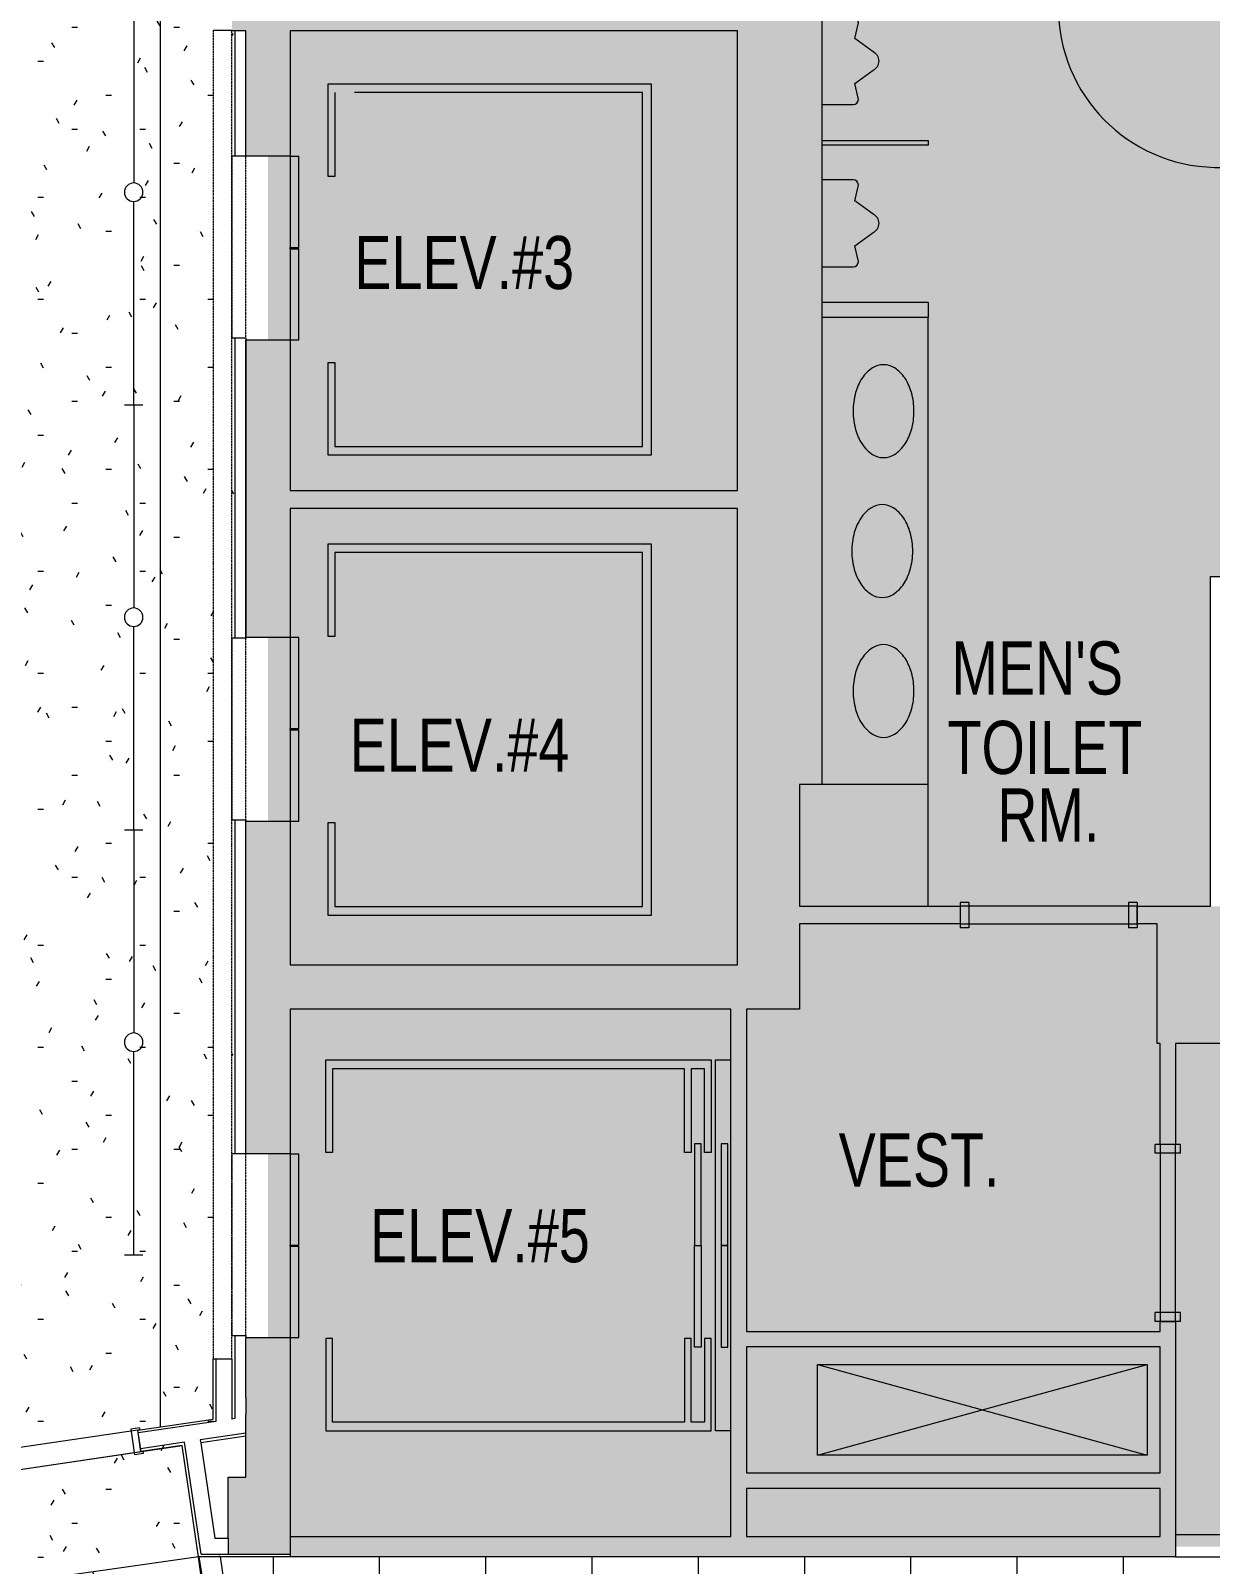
# Model space of a CAD drawing. Header units: inches. Extents: x -24 to 3083, y 122 to 13691.
# Drawn here: x 1780.2 to 2046.6, y 12639.7 to 12986.1 of the extents above; entities that cross this region are included whole.
import ezdxf

# ---------------------------------------------------------------- set-up
doc = ezdxf.new("R2010")
doc.units = ezdxf.units.IN
doc.header["$MEASUREMENT"] = 0
doc.linetypes.add('X2$0$Overhead', pattern=[0.15625, 0.09375, -0.0625])
for name, color, linetype, lineweight in [('X2$0$A-CLNG', 13, 'Continuous', 13), ('X2$0$A-CLNG-PATT', 13, 'Continuous', 13), ('X2$0$A-DETL', 90, 'Continuous', 13), ('X2$0$A-DETL-GENF', 92, 'Continuous', 9), ('X2$0$A-DETL-MEDM', 33, 'Continuous', 13), ('X2$0$A-DOOR', 31, 'Continuous', 13), ('X2$0$A-DOOR-FRAM', 31, 'Continuous', 20), ('X2$0$A-GENM', 13, 'Continuous', 13), ('X2$0$A-Plmb', 7, 'Continuous', 9), ('X2$0$A-WALL', 113, 'Continuous', 13), ('X2$0$A-WALL-PATT', 111, 'Continuous', 13), ('X2$0$E-LITE-EQPM', 33, 'Continuous', 9), ('X2$0$I-WALL', 2, 'Continuous', 9), ('X2$0$Plaza America BA02$0$17', 7, 'Continuous', 9), ('X2$0$Plaza America BA02$0$51', 7, 'Continuous', 9), ('X2$0$Plaza America BA02$0$9', 7, 'Continuous', 9), ('X2$0$Plaza America_Tower 1_2nd Floor -REVIT_dwg', 8, 'Continuous', 9), ('X2$0$Q-SPCQ', 91, 'Continuous', 9)]:
    doc.layers.add(name, color=color, linetype=linetype, lineweight=lineweight)
doc.styles.add('X2$0$Arial', font='arial.ttf', dxfattribs={"width": 0.75, "height": 12})
pattern_1 = [(0, (0, 0), (30.72, 7.68), [1.267, -21.773, 1.267, -21.773, -122.88]), (0, (0, 0), (30.72, 7.68), [-46.08, 1.267, -44.813, 1.267, -21.773, -53.76]), (0, (0, 0), (30.72, 7.68), [-115.2, 1.267, -14.093, 1.267, -37.133]), (120, (11.52, 3.84), (-22.0110751, 22.7643004), [1.267, -21.773, 1.267, -21.773, -122.88]), (120, (11.52, 3.84), (-22.0110751, 22.7643004), [-46.08, 1.267, -44.813, 1.267, -21.773, -53.76]), (120, (11.52, 3.84), (-22.0110751, 22.7643004), [-115.2, 1.267, -14.093, 1.267, -37.133]), (240, (15.36, 19.2), (-8.7089249, -30.4443004), [1.267, -21.773, 1.267, -21.773, -122.88]), (240, (15.36, 19.2), (-8.7089249, -30.4443004), [-46.08, 1.267, -44.813, 1.267, -21.773, -53.76]), (240, (15.36, 19.2), (-8.7089249, -30.4443004), [-115.2, 1.267, -14.093, 1.267, -37.133])]

# ---------------------------------------------------------------- blocks, each defined once
blk = doc.blocks.new('X2$0$Plaza America_Tower 1_2nd Floor -REVIT_dwg_Plaza America BA02$0$URINAL-5252965-FIRST FLOOR')
at = {"layer": 'X2$0$A-Plmb', "color": 253}
for p, q in [((26907.51, 12989.11), (26900.43, 12989.11)), ((26900.43, 12969.44), (26907.51, 12969.44))]:
    blk.add_line(p, q, dxfattribs=at)
at = {"layer": 'X2$0$A-Plmb', "color": 253, "flags": 128}
for points in [[(26912.03, 12981.32), (26907.93, 12984.37), (26908.69, 12987.93)], [(26908.69, 12970.62), (26907.93, 12974.17), (26912.03, 12977.23)]]:
    blk.add_lwpolyline(points, dxfattribs=at)
at = {"layer": 'X2$0$A-Plmb', "color": 253}
for centre, major_axis, start_param, end_param in [((26907.51, 12987.93), (-1.18, 0), 3.141603, 4.712397), ((26911.13, 12979.27), (-2.24, 0), 3.141959, 4.298617), ((26911.13, 12979.27), (2.24, 0), 5.126167, 6.282825), ((26907.51, 12970.62), (1.18, 0), 4.712392, 6.283187)]:
    blk.add_ellipse(centre, major_axis=major_axis, ratio=0.99924, start_param=start_param, end_param=end_param, dxfattribs=at)
blk = doc.blocks.new('X2$0$Plaza America_Tower 1_2nd Floor -REVIT_dwg_Plaza America BA02$0$URINAL-5252975-FIRST FLOOR')
at = {"layer": 'X2$0$A-Plmb', "color": 253}
for p, q in [((26907.51, 12952.45), (26900.43, 12952.45)), ((26900.43, 12932.78), (26907.51, 12932.78))]:
    blk.add_line(p, q, dxfattribs=at)
at = {"layer": 'X2$0$A-Plmb', "color": 253, "flags": 128}
for points in [[(26912.03, 12944.66), (26907.93, 12947.72), (26908.69, 12951.27)], [(26908.69, 12933.96), (26907.93, 12937.52), (26912.03, 12940.57)]]:
    blk.add_lwpolyline(points, dxfattribs=at)
at = {"layer": 'X2$0$A-Plmb', "color": 253}
for centre, major_axis, start_param, end_param in [((26907.51, 12951.27), (-1.18, 0), 3.141603, 4.712397), ((26911.13, 12942.62), (-2.24, 0), 3.141959, 4.298617), ((26911.13, 12942.62), (2.24, 0), 5.126167, 6.282825), ((26907.51, 12933.96), (1.18, 0), 4.712392, 6.283187)]:
    blk.add_ellipse(centre, major_axis=major_axis, ratio=0.99924, start_param=start_param, end_param=end_param, dxfattribs=at)
blk = doc.blocks.new('X2$0$Plaza America_Tower 1_2nd Floor -REVIT_dwg-5250115-FIRST FLOOR')
at = {"layer": 'X2$0$A-Plmb', "color": 253}
blk.add_line((26924.43, 12815.84), (26924.43, 12921.32), dxfattribs=at)
at = {"layer": 'X2$0$A-Plmb', "color": 253, "flags": 128}
blk.add_lwpolyline([(26900.43, 12961.29), (26924.43, 12961.29), (26924.43, 12960.29), (26900.43, 12960.29)], dxfattribs=at)
at = {"layer": 'X2$0$A-Plmb', "color": 253}
for centre, major_axis, start_param, end_param in [((26989.92, 12991.26), (36.04, 0), 3.190166, 4.740138), ((26916.16, 12903.26), (7.94, 0), 2.134571, 2.56159), ((26914.38, 12906.07), (4.61, 0), 1.570796, 2.134571), ((26914.38, 12906.07), (4.61, 0), 1.007022, 1.570796), ((26912.6, 12903.26), (7.94, 0), 0.580003, 1.007022), ((26918.99, 12901.41), (11.32, 0), 2.56159, 2.876594), ((26909.77, 12901.41), (11.32, 0), 0.264999, 0.580003), ((26923.47, 12900.19), (15.96, 0), 2.876594, 3.141593), ((26905.3, 12900.19), (15.96, 0), 0, 0.264999), ((26923.47, 12900.19), (15.96, 0), 3.141593, 3.406592), ((26905.3, 12900.19), (15.96, 0), 6.018186, 6.283185), ((26918.99, 12898.98), (11.32, 0), 3.406592, 3.721596), ((26909.77, 12898.98), (11.32, 0), 5.703182, 6.018186), ((26916.16, 12897.13), (7.94, 0), 3.721596, 4.148614), ((26912.6, 12897.13), (7.94, 0), 5.276164, 5.703182), ((26914.38, 12894.31), (4.61, 0), 4.148614, 4.712389), ((26914.38, 12894.31), (4.61, 0), 4.712389, 5.276164), ((26915.87, 12871.65), (7.94, 0), 2.134571, 2.56159), ((26914.09, 12874.46), (4.61, 0), 1.570796, 2.134571), ((26914.09, 12874.46), (4.61, 0), 1.007022, 1.570796), ((26912.31, 12871.65), (7.94, 0), 0.580003, 1.007022), ((26918.7, 12869.79), (11.32, 0), 2.56159, 2.876594), ((26909.48, 12869.79), (11.32, 0), 0.264999, 0.580003), ((26923.18, 12868.58), (15.96, 0), 2.876594, 3.141593), ((26905.01, 12868.58), (15.96, 0), 0, 0.264999), ((26923.18, 12868.58), (15.96, 0), 3.141593, 3.406592), ((26905.01, 12868.58), (15.96, 0), 6.018186, 6.283185), ((26918.7, 12867.37), (11.32, 0), 3.406592, 3.721596), ((26909.48, 12867.37), (11.32, 0), 5.703182, 6.018186), ((26915.87, 12865.51), (7.94, 0), 3.721596, 4.148614), ((26912.31, 12865.51), (7.94, 0), 5.276164, 5.703182), ((26914.09, 12862.7), (4.61, 0), 4.148614, 4.712389), ((26914.09, 12862.7), (4.61, 0), 4.712389, 5.276164), ((26916.16, 12840.03), (7.94, 0), 2.134571, 2.56159), ((26914.38, 12842.85), (4.61, 0), 1.570796, 2.134571), ((26914.38, 12842.85), (4.61, 0), 1.007022, 1.570796), ((26912.6, 12840.03), (7.94, 0), 0.580003, 1.007022), ((26918.99, 12838.18), (11.32, 0), 2.56159, 2.876594), ((26909.77, 12838.18), (11.32, 0), 0.264999, 0.580003), ((26923.47, 12836.97), (15.96, 0), 2.876594, 3.141593), ((26905.3, 12836.97), (15.96, 0), 0, 0.264999), ((26923.47, 12836.97), (15.96, 0), 3.141593, 3.406592), ((26905.3, 12836.97), (15.96, 0), 6.018186, 6.283185), ((26918.99, 12835.75), (11.32, 0), 3.406592, 3.721596), ((26909.77, 12835.75), (11.32, 0), 5.703182, 6.018186), ((26916.16, 12833.9), (7.94, 0), 3.721596, 4.148614), ((26912.6, 12833.9), (7.94, 0), 5.276164, 5.703182), ((26914.38, 12831.09), (4.61, 0), 4.148614, 4.712389), ((26914.38, 12831.09), (4.61, 0), 4.712389, 5.276164)]:
    blk.add_ellipse(centre, major_axis=major_axis, ratio=0.99924, start_param=start_param, end_param=end_param, dxfattribs=at)
at = {"layer": 'X2$0$Plaza America BA02$0$17', "color": 253}
blk.add_line((26899.43, 12684.82), (26973.92, 12664.34), dxfattribs=at)
at = {"layer": 'X2$0$Plaza America BA02$0$17', "color": 253, "flags": 128}
blk.add_lwpolyline([(26899.43, 12664.34), (26973.92, 12684.82), (26973.92, 12664.34), (26899.43, 12664.34), (26899.43, 12684.82), (26973.92, 12684.82)], dxfattribs=at)
at = {"layer": 'X2$0$Plaza America BA02$0$9', "color": 253, "flags": 128}
for points in [[(26790.43, 12972.15), (26790.43, 12953.17), (26788.93, 12953.17), (26788.93, 12974.15), (26861.93, 12974.15), (26861.93, 12932.19), (26861.93, 12890.22), (26788.93, 12890.22), (26788.93, 12911.2), (26790.43, 12911.2), (26790.43, 12892.22), (26794.93, 12892.22), (26859.93, 12892.22)], [(26859.93, 12892.22), (26859.93, 12932.19), (26859.93, 12972.15), (26794.93, 12972.15)], [(26859.93, 12828.27), (26859.93, 12868.24), (26790.43, 12868.24), (26790.43, 12849.25), (26788.93, 12849.25), (26788.93, 12870.24), (26861.93, 12870.24), (26861.93, 12828.27), (26861.93, 12786.3), (26788.93, 12786.3), (26788.93, 12807.29), (26790.43, 12807.29)], [(26790.43, 12807.29), (26790.43, 12788.3), (26859.93, 12788.3), (26859.93, 12828.27)], [(26879.93, 12669.83), (26876.43, 12669.83), (26876.43, 12711.74), (26876.43, 12753.64), (26879.93, 12753.64)]]:
    blk.add_lwpolyline(points, dxfattribs=at)
for points in [[(26831.93, 12751.64), (26789.93, 12751.64), (26789.93, 12732.72), (26788.43, 12732.72), (26788.43, 12753.64), (26831.93, 12753.64), (26875.43, 12753.64), (26875.43, 12732.72), (26873.93, 12732.72), (26873.93, 12751.64), (26870.93, 12751.64), (26870.93, 12732.72), (26869.43, 12732.72), (26869.43, 12751.64)], [(26873.18, 12688.76), (26871.68, 12688.76), (26871.68, 12711.74), (26873.18, 12711.74), (26873.18, 12734.72), (26871.68, 12734.72), (26871.68, 12711.74), (26873.18, 12711.74)], [(26879.18, 12688.76), (26879.18, 12711.74), (26879.18, 12734.72), (26877.68, 12734.72), (26877.68, 12711.74), (26879.18, 12711.74), (26877.68, 12711.74), (26877.68, 12688.76)], [(26873.93, 12690.75), (26873.93, 12671.83), (26870.93, 12671.83), (26870.93, 12690.75), (26869.43, 12690.75), (26869.43, 12671.83), (26831.93, 12671.83), (26789.93, 12671.83), (26789.93, 12690.75), (26788.43, 12690.75), (26788.43, 12669.83), (26831.93, 12669.83), (26875.43, 12669.83), (26875.43, 12690.75)]]:
    blk.add_lwpolyline(points, close=True, dxfattribs=at)
for name in ['X2$0$Plaza America_Tower 1_2nd Floor -REVIT_dwg_Plaza America BA02$0$URINAL-5252965-FIRST FLOOR', 'X2$0$Plaza America_Tower 1_2nd Floor -REVIT_dwg_Plaza America BA02$0$URINAL-5252975-FIRST FLOOR']:
    blk.add_blockref(name, (0, 0))
at = {"layer": 'X2$0$Plaza America BA02$0$51', "char_height": 12, "attachment_point": 1, "line_spacing_factor": 0.938532, "style": 'X2$0$Arial'}
for s, insert, width in [('ELEV.#3', (26794.87, 12939.76), 58.5608), ("MEN'S", (26929.75, 12848.18), 45.6774), ('ELEV.#4', (26793.81, 12830.76), 58.5608), ('TOILET', (26928.82, 12830.23), 51.9727), ('RM.', (26940.07, 12814.97), 27.0844), ('VEST.', (26904.25, 12737.04), 43.0422), ('ELEV.#5', (26798.41, 12719.93), 58.5608)]:
    blk.add_mtext(s, dxfattribs=dict(at, insert=insert, width=width))
blk = doc.blocks.new('X2$0$Single Flush - OTJ_SOLIDFLUSH_ALUM-4757488-FIRST FLOOR')
at = {"layer": 'X2$0$A-DOOR-FRAM', "color": 8}
for p, q in [((-20, -2.875), (-20, 2.875)), ((-20, 2.875), (-18, 2.875)), ((-18, -2.875), (-18, 2.875)), ((18.000004, -2.875), (18.000004, 2.875)), ((18.000004, 2.875), (20.000004, 2.875)), ((20.000004, -2.875), (20.000004, 2.875)), ((-20, -2.875), (-18, -2.875)), ((18.000004, -2.875), (20.000004, -2.875))]:
    blk.add_line(p, q, dxfattribs=at)
blk = doc.blocks.new('X2$0$Single Flush - OTJ_SOLIDFLUSH_ALUM-4757540-FIRST FLOOR')
at = {"layer": 'X2$0$A-DOOR-FRAM', "color": 8}
for p, q in [((-20, -2.875), (-20, 2.875)), ((-20, 2.875), (-18, 2.875)), ((-18, -2.875), (-18, 2.875)), ((18.000004, -2.875), (18.000004, 2.875)), ((18.000004, 2.875), (20.000004, 2.875)), ((20.000004, -2.875), (20.000004, 2.875)), ((-20, -2.875), (-18, -2.875)), ((18.000004, -2.875), (20.000004, -2.875))]:
    blk.add_line(p, q, dxfattribs=at)
blk = doc.blocks.new('X2$0$Double Flush - Int-F-WDMF-72_ x 84_-5075915-FIRST FLOOR')
at = {"layer": 'X2$0$A-DOOR-FRAM'}
for p, q in [((-38, 2.9375), (-36, 2.9375)), ((-38, 2.9375), (-38, 2.4375)), ((-38, 2.4375), (-37.5, 2.4375)), ((-37.5, -2.4375), (-37.5, 2.4375)), ((-36, -2.9375), (-36, 2.9375)), ((36.000004, -2.9375), (36.000004, 2.9375)), ((36.000004, 2.9375), (38.000004, 2.9375)), ((37.500004, 2.4375), (38.000004, 2.4375)), ((37.500004, -2.4375), (37.500004, 2.4375)), ((38.000004, 2.9375), (38.000004, 2.4375)), ((-38, -2.4375), (-37.5, -2.4375)), ((-38, -2.9375), (-38, -2.4375)), ((-38, -2.9375), (-36, -2.9375)), ((36.000004, -2.9375), (38.000004, -2.9375)), ((37.500004, -2.4375), (38.000004, -2.4375)), ((38.000004, -2.9375), (38.000004, -2.4375))]:
    blk.add_line(p, q, dxfattribs=at)
blk = doc.blocks.new('X2$0$Elevator Door-Center _1_ - 41_-5275025-FIRST FLOOR')
at = {"layer": 'X2$0$Q-SPCQ'}
for p, q in [((-4.03, -5), (-24.65, -5)), ((-24.65, -5), (-24.65, -7)), ((-4.03, -5), (-4.03, -7)), ((16.85, -5), (-3.78, -5)), ((-3.78, -5), (-3.78, -7)), ((16.85, -5), (16.85, -7)), ((-24.65, -7), (-4.03, -7)), ((-3.78, -7), (16.85, -7))]:
    blk.add_line(p, q, dxfattribs=at)
blk = doc.blocks.new('X2$0$Elevator Door-Center _1_ - 41_-5275024-FIRST FLOOR')
at = {"layer": 'X2$0$Q-SPCQ'}
for p, q in [((-4.03, 7), (-24.65, 7)), ((-24.65, 7), (-24.65, 5)), ((-4.03, 7), (-4.03, 5)), ((16.85, 7), (-3.78, 7)), ((-3.78, 7), (-3.78, 5)), ((16.85, 7), (16.85, 5)), ((-24.65, 5), (-4.03, 5)), ((-3.78, 5), (16.85, 5))]:
    blk.add_line(p, q, dxfattribs=at)
blk = doc.blocks.new('X2$0$Opening-Door - 300_ x 102_-5310021-FIRST FLOOR')
at = {"layer": 'X2$0$A-DETL-GENF', "linetype": 'X2$0$Overhead'}
for p, q in [((149.68, 2.13), (-150.32, 2.13)), ((-150.32, -2.12), (149.68, -2.12))]:
    blk.add_line(p, q, dxfattribs=at)
at = {"layer": 'X2$0$A-DETL-MEDM', "lineweight": 20}
for p, q in [((-150.32, 2.13), (-150.32, -2.12)), ((149.68, -2.12), (149.68, 2.13))]:
    blk.add_line(p, q, dxfattribs=at)
blk = doc.blocks.new('X2$0$Opening-Door - 96_ x 41_-5309854-FIRST FLOOR')
at = {"layer": 'X2$0$A-DETL-GENF', "linetype": 'X2$0$Overhead'}
for p, q in [((20.18, 1.56), (-20.82, 1.56)), ((-20.82, -1.56), (20.18, -1.56))]:
    blk.add_line(p, q, dxfattribs=at)
at = {"layer": 'X2$0$A-DETL-MEDM', "lineweight": 20}
for p, q in [((-20.82, 1.56), (-20.82, -1.56)), ((20.18, -1.56), (20.18, 1.56))]:
    blk.add_line(p, q, dxfattribs=at)
blk = doc.blocks.new('X2$0$Strip Lighting Fixtures - 8_ COVE LIGHT-5330250-FIRST FLOOR')
at = {"layer": 'X2$0$A-DETL-GENF'}
for p, q in [((0, 2.09375), (0, -2.09375)), ((96, 2.09375), (96, -2.09375)), ((0, 0), (45.90625, 0)), ((96, 0), (50.09375, 0))]:
    blk.add_line(p, q, dxfattribs=at)
blk.add_circle((48, 0), 2.09375, dxfattribs=at)
blk = doc.blocks.new('X2')
at = {"layer": 'X2$0$A-CLNG-PATT'}
h = blk.add_hatch(dxfattribs=at)
h.set_pattern_fill('FP2_76', color=256, style=0, pattern_type=2)
h.set_pattern_definition([(90, (27154.966, 12956.726), (24, -1e-15), []), (0, (27154.966, 12956.726), (0, -24), [])])
h.paths.add_polyline_path([(27306.16, 12548.67), (27384.86, 12548.67), (27384.86, 12580.98), (27510.37, 12580.98), (27510.37, 13324.8), (27510.24, 13324.8), (27510.24, 13356.11), (26778.81, 13356.11), (26778.81, 13300.99), (27447.32, 13300.99), (27447.32, 12641.36), (26764.63, 12641.36), (26773.57, 12580.98), (27300.86, 12580.98), (27300.86, 12548.67)], flags=0)
h = blk.add_hatch(dxfattribs=at)
h.set_pattern_fill('FP2_82', color=256, style=0, pattern_type=2)
h.set_pattern_definition(pattern_1)
h.paths.add_polyline_path([(26652.4, 12656.14), (26664.34, 12657.91), (26644.73, 12731.12), (26644.73, 12989.17), (26610.87, 13207.49), (26605.32, 13206.66), (26637.35, 13000.11), (26632.73, 12999.39), (26632.75, 12729.45), (26651.94, 12657.85)], flags=0)
h.paths.add_polyline_path([(26750.98, 12670.75), (26762.98, 12672.52), (26762.98, 13000.11), (26758.35, 13000.11), (26758.35, 13229.34), (26750.98, 13228.25), (26750.98, 12671.98)], flags=0)
h.paths.add_polyline_path([(26605.24, 13207.16), (26610.79, 13207.98), (26610.7, 13208.61), (26650.76, 13214.55), (26650.75, 13214.6), (26605.14, 13207.84), (26605.24, 13207.19)], flags=0)
h.paths.add_polyline_path([(26652.12, 13214.75), (26720.74, 13224.92), (26720.73, 13224.97), (26652.11, 13214.8)], flags=0)
h.paths.add_polyline_path([(26722.1, 13225.12), (26750.98, 13229.4), (26750.98, 13228.75), (26758.35, 13229.84), (26758.35, 13230.54), (26722.09, 13225.17)], flags=0)
h = blk.add_hatch(dxfattribs=at)
h.set_pattern_fill('FP2_1', color=256, style=0, pattern_type=2)
h.set_pattern_definition(pattern_1)
h.paths.add_polyline_path([(26664.34, 12657.91), (26750.98, 12670.75), (26750.98, 13228.25), (26610.87, 13207.49), (26644.73, 12989.17), (26644.73, 12731.12), (26664.22, 12658.39)], flags=0)
h.paths.add_polyline_path([(26704.6, 12676.81), (26697.28, 12718.34), (26698.14, 12718.5), (26697.26, 12718.5), (26697.26, 13145.87), (26688.56, 13205.34), (26690.29, 13205.59), (26699.01, 13146.06), (26699.01, 13146.03), (26699.01, 12718.57), (26706.32, 12677.12)], flags=0)
h.paths.add_polyline_path([(26610.79, 13207.98), (26750.98, 13228.75), (26750.98, 13229.4), (26722.1, 13225.12), (26722.13, 13224.92), (26720.77, 13224.72), (26720.74, 13224.92), (26652.12, 13214.75), (26652.15, 13214.55), (26650.78, 13214.35), (26650.76, 13214.55), (26610.7, 13208.61)], flags=0)
h = blk.add_hatch(dxfattribs=at)
h.set_pattern_fill('FP2_1', color=256, style=0, pattern_type=2)
h.set_pattern_definition(pattern_1)
h.paths.add_polyline_path([(26640.33, 12624.42), (26759.7, 12641.36), (26755.97, 12666.54), (26636.81, 12648.88), (26640.26, 12624.95)], flags=0)
h = blk.add_hatch(dxfattribs=at)
h.set_pattern_fill('FP2_74', color=256, style=0, pattern_type=2)
h.set_pattern_definition([(8.074, (26217.482, 12544.49), (3.3708, -23.7621), []), (278.074, (26217.482, 12544.49), (-23.7621, -3.3708), [])])
h.paths.add_polyline_path([(25830.86, 12447.86), (25830.89, 12447.86), (26733.77, 12576.07), (26769.3, 12581.11), (26759.73, 12641.36), (26759.7, 12641.36), (25846.82, 12511.86), (25772.95, 12511.86), (25772.95, 12447.98), (25830.24, 12447.98), (25830.24, 12447.86)], flags=0)
at = {"layer": 'X2$0$A-DETL-GENF'}
h = blk.add_hatch(color=9, dxfattribs=at)
h.paths.add_polyline_path([(27246.6, 12643.67), (27286.6, 12643.67), (27286.6, 12644.86), (27288.29, 12644.86), (27288.29, 12862.26), (27198.54, 12862.26), (27198.54, 12644.86), (27246.6, 12644.86)], flags=0)
h.paths.add_polyline_path([(26980.32, 12643.67), (27050.32, 12643.67), (27050.32, 12659.84), (27089.92, 12659.84), (27089.92, 12683.41), (27093.42, 12683.41), (27093.42, 12644.86), (27193.92, 12644.86), (27193.92, 12726.41), (27189.92, 12726.41), (27189.92, 12733.41), (27193.92, 12733.41), (27193.92, 12916.76), (27253.72, 12916.76), (27253.72, 12996.11), (27073.92, 12996.11), (27073.92, 12862.87), (27133.92, 12862.87), (27133.92, 12859.37), (27097.92, 12859.37), (27097.92, 12733.41), (27144.92, 12733.41), (27144.92, 12726.41), (27093.42, 12726.41), (27093.42, 12723.41), (27089.92, 12723.41), (27089.92, 12757.39), (27088.42, 12757.39), (27088.42, 12760.89), (27089.92, 12760.89), (27089.92, 12859.37), (27047.92, 12859.37), (27047.92, 12814.88), (27044.42, 12814.88), (27044.42, 12859.37), (26991.69, 12859.37), (26991.69, 12771.38), (27044.42, 12771.38), (27044.42, 12774.88), (27047.92, 12774.88), (27047.92, 12760.89), (27048.42, 12760.89), (27048.42, 12757.39), (26980.32, 12757.36), (26980.32, 12734.57), (26976.82, 12734.57), (26976.82, 12757.36), (26976.19, 12757.39), (26976.19, 12784.36), (26971.67, 12784.36), (26971.67, 12788.36), (26988.19, 12788.36), (26988.19, 12862.87), (27049.92, 12862.87), (27049.92, 12996.11), (26900.43, 12996.11), (26900.43, 12815.84), (26895.43, 12815.84), (26895.43, 12788.36), (26931.67, 12788.36), (26931.67, 12784.36), (26895.43, 12784.36), (26895.43, 12765.13), (26883.43, 12765.13), (26883.43, 12692.32), (26976.82, 12692.32), (26976.82, 12694.57), (26980.32, 12694.57), (26980.32, 12645.98)], flags=0)
h.paths.add_polyline_path([(27052.32, 12643.67), (27089.92, 12643.67), (27089.92, 12657.84), (27052.32, 12657.84), (27052.32, 12644.86)], flags=0)
h.paths.add_polyline_path([(27293.29, 12644.86), (27295.95, 12644.86), (27295.95, 12862.26), (27292.91, 12862.26), (27292.91, 12644.86)], flags=0)
h.paths.add_polyline_path([(27300.58, 12644.86), (27306.55, 12644.86), (27306.55, 12862.26), (27300.58, 12862.26), (27300.58, 12676.51)], flags=0)
h.paths.add_polyline_path([(26810.83, 12645.98), (26879.93, 12645.98), (26879.93, 12765.13), (26780.35, 12765.13), (26780.35, 12732.42), (26775.35, 12732.42), (26775.35, 12690.92), (26780.35, 12690.92), (26780.35, 12645.98), (26794.69, 12645.98)], flags=0)
h.paths.add_polyline_path([(26883.43, 12645.98), (26976.82, 12645.98), (26976.82, 12656.84), (26883.43, 12656.84), (26883.43, 12646.14)], flags=0)
h.paths.add_polyline_path([(26976.82, 12660.34), (26976.82, 12688.82), (26883.43, 12688.82), (26883.43, 12660.34), (26945.65, 12660.34)], flags=0)
h.paths.add_polyline_path([(27036.44, 12762.39), (27036.44, 12766.38), (26991.69, 12766.38), (26991.69, 12762.39), (27032.56, 12762.39)], flags=0)
h.paths.add_polyline_path([(26098.47, 12767.11), (26110.71, 12767.11), (26110.71, 12996.11), (26095.35, 12996.11), (26095.35, 12767.11)], flags=0)
h.paths.add_polyline_path([(26201.96, 12767.11), (26205.33, 12767.11), (26205.33, 12996.11), (26159.42, 12996.11), (26159.42, 12999.11), (26119.42, 12999.11), (26119.42, 12996.11), (26115.33, 12996.11), (26115.35, 12767.11), (26201.66, 12767.11)], flags=0)
h.paths.add_polyline_path([(26337.27, 12767.11), (26439.82, 12767.11), (26439.82, 12789.09), (26502.07, 12789.09), (26502.07, 12843.66), (26462.69, 12843.66), (26462.69, 12913.61), (26502.07, 12913.61), (26502.07, 12971.12), (26439.32, 12971.12), (26439.32, 12990.11), (26374.31, 12990.11), (26374.31, 12915.83), (26312.85, 12915.83), (26312.85, 12767.11), (26336.02, 12767.11)], flags=0)
h.paths.add_polyline_path([(26243.33, 12767.11), (26308.85, 12767.11), (26308.85, 12813.56), (26233.14, 12813.56), (26233.14, 12767.11), (26241.58, 12767.11)], flags=0)
h.paths.add_polyline_path([(26461.8, 12767.11), (26502.07, 12767.11), (26502.07, 12785.09), (26443.82, 12785.09), (26443.82, 12767.11)], flags=0)
h.paths.add_polyline_path([(26229.64, 12767.11), (26229.64, 12813.56), (26209.96, 12813.56), (26209.96, 12767.11)], flags=0)
h.paths.add_polyline_path([(26780.35, 12775.13), (26881.43, 12775.13), (26881.43, 12878.23), (26780.35, 12878.23), (26780.35, 12849.04), (26775.35, 12849.04), (26775.35, 12807.54), (26780.35, 12807.54), (26780.35, 12794.48)], flags=0)
h.paths.add_polyline_path([(26612.74, 12776.11), (26613.35, 12776.11), (26613.35, 12808.86), (26619.35, 12808.86), (26619.35, 12850.36), (26613.35, 12850.36), (26613.35, 12878.07), (26523.82, 12878.07), (26523.82, 12776.11), (26612.11, 12776.11)], flags=0)
h.paths.add_polyline_path([(26520.32, 12776.11), (26520.32, 12990.11), (26512.07, 12990.11), (26512.07, 12776.11)], flags=0)
h.paths.add_polyline_path([(26211.74, 12817.56), (26308.85, 12817.56), (26308.85, 12937.11), (26312.85, 12937.11), (26312.85, 12921.83), (26368.31, 12921.83), (26368.31, 12990.11), (26349.82, 12990.11), (26349.82, 12980.62), (26312.85, 12980.62), (26312.85, 12977.11), (26308.85, 12977.11), (26308.85, 12996.11), (26291.85, 12996.11), (26291.85, 12999.11), (26251.85, 12999.11), (26251.85, 12996.11), (26209.96, 12996.11), (26209.96, 12817.56)], flags=0)
h.paths.add_polyline_path([(26502.07, 12847.66), (26502.07, 12909.61), (26466.69, 12909.61), (26466.69, 12847.66), (26494.37, 12847.66)], flags=0)
h.paths.add_polyline_path([(27066.92, 12862.87), (27066.92, 12996.11), (27056.92, 12996.11), (27056.92, 12862.87)], flags=0)
h.paths.add_polyline_path([(27198.54, 12866.89), (27270.72, 12866.89), (27270.72, 12996.11), (27261.72, 12996.11), (27261.72, 12912.76), (27198.54, 12912.76), (27198.54, 12885.78)], flags=0)
h.paths.add_polyline_path([(26523.82, 12882.07), (26613.35, 12882.07), (26613.35, 12911.36), (26619.35, 12911.36), (26619.35, 12952.86), (26613.35, 12952.86), (26613.35, 12984.11), (26615.35, 12984.11), (26615.35, 12990.11), (26523.82, 12990.11), (26523.82, 12909.73)], flags=0)
h.paths.add_polyline_path([(26781.82, 12882.23), (26881.43, 12882.23), (26881.43, 12986.11), (26780.35, 12986.11), (26780.35, 12957.77), (26775.35, 12957.77), (26775.35, 12916.27), (26780.35, 12916.27), (26780.35, 12882.23)], flags=0)
h.paths.add_polyline_path([(26443.32, 12975.12), (26502.07, 12975.12), (26502.07, 12990.11), (26443.32, 12990.11)], flags=0)
h.paths.add_polyline_path([(26312.85, 12985.62), (26334.32, 12985.62), (26334.32, 12988.61), (26312.85, 12988.61)], flags=0)
h.paths.add_polyline_path([(26334.32, 12993.61), (26334.32, 12999.11), (26312.85, 12999.11), (26312.85, 12993.61), (26317.02, 12993.61)], flags=0)
at = {"layer": 'X2$0$A-WALL-PATT', "lineweight": 9}
for points in [[(26895.43, 12815.84), (26900.43, 12815.84), (26900.43, 13002.11), (26895.43, 13002.11), (26895.43, 12878.23)], [(26767.85, 12986.11), (26780.35, 12986.11), (26780.35, 13000.11), (26767.23, 13000.11), (26767.23, 12986.11)], [(26895.43, 12986.11), (26895.43, 13000.11), (26780.35, 13000.11), (26780.35, 12986.11), (26893.93, 12986.11)], [(26770.35, 12959.39), (26780.35, 12959.39), (26780.35, 12986.11), (26770.35, 12986.11), (26770.35, 12971.45)], [(26883.43, 12765.13), (26895.43, 12765.13), (26895.43, 12986.11), (26881.43, 12986.11), (26881.43, 12765.13)], [(26881.43, 12878.23), (26881.43, 12882.23), (26780.35, 12882.23), (26780.35, 12878.23), (26873.93, 12878.23)], [(26976.82, 12757.36), (26991.69, 12757.39), (26991.69, 12784.36), (26976.19, 12784.36), (26976.19, 12757.36)], [(26780.35, 12765.13), (26881.43, 12765.13), (26881.43, 12775.13), (26780.35, 12775.13)], [(26883.43, 12645.98), (26883.43, 12765.13), (26879.93, 12765.13), (26879.93, 12645.98)], [(26770.35, 12659.36), (26780.35, 12659.36), (26780.35, 12690.67), (26770.35, 12690.67), (26770.35, 12661.76)], [(26945.65, 12688.82), (26976.82, 12688.82), (26976.82, 12692.32), (26883.43, 12692.32), (26883.43, 12688.82), (26895.43, 12688.82)], [(26780.35, 12641.98), (26780.35, 12659.36), (26766.35, 12659.36), (26766.35, 12641.98), (26771.83, 12641.98)], [(26945.65, 12656.84), (26976.82, 12656.84), (26976.82, 12660.34), (26883.43, 12660.34), (26883.43, 12656.84)], [(26980.32, 12641.36), (26980.32, 12645.98), (26780.35, 12645.98), (26780.35, 12641.36), (26945.65, 12641.36)]]:
    blk.add_hatch(color=7, dxfattribs=at).paths.add_polyline_path(points, flags=0)
h = blk.add_hatch(dxfattribs=at)
h.set_pattern_fill('FP2_1', color=256, style=0, pattern_type=2)
h.set_pattern_definition(pattern_1)
h.paths.add_polyline_path([(26767.23, 12673.15), (26767.85, 12673.25), (26767.85, 12691.42), (26767.23, 12691.42), (26767.23, 12674.47)], flags=0)
h.paths.add_polyline_path([(26767.23, 12732.42), (26767.85, 12732.42), (26767.85, 12807.91), (26767.23, 12807.91), (26767.23, 12765.13)], flags=0)
h.paths.add_polyline_path([(26767.85, 12848.91), (26767.85, 12916.77), (26767.23, 12916.77), (26767.23, 12848.91)], flags=0)
h.paths.add_polyline_path([(26767.85, 12957.77), (26767.85, 12986.11), (26767.23, 12986.11), (26767.23, 12957.77)], flags=0)
h = blk.add_hatch(color=7, dxfattribs=at)
h.paths.add_polyline_path([(26770.35, 12850.91), (26780.35, 12850.91), (26780.35, 12916.27), (26770.35, 12916.27), (26770.35, 12912.46)], flags=0)
h.paths.add_polyline_path([(26780.35, 12957.77), (26780.35, 12959.39), (26770.35, 12959.39), (26770.35, 12957.77), (26771.83, 12957.77)], flags=0)
h = blk.add_hatch(color=7, dxfattribs=at)
h.paths.add_polyline_path([(26780.35, 12690.67), (26780.35, 12690.92), (26770.35, 12690.92), (26770.35, 12690.67)], flags=0)
h.paths.add_polyline_path([(26780.35, 12732.42), (26780.35, 12807.54), (26770.35, 12807.54), (26770.35, 12732.42)], flags=0)
h.paths.add_polyline_path([(26780.35, 12849.04), (26780.35, 12850.91), (26770.35, 12850.91), (26770.35, 12849.04)], flags=0)
h = blk.add_hatch(color=7, dxfattribs=at)
h.paths.add_polyline_path([(26991.69, 12784.36), (26991.69, 12784.36), (26991.69, 12788.36), (26971.67, 12788.36), (26971.67, 12784.36), (26988.19, 12784.36)], flags=0)
h.paths.add_polyline_path([(26895.43, 12784.36), (26931.67, 12784.36), (26931.67, 12788.36), (26895.43, 12788.36)], flags=0)
h = blk.add_hatch(color=7, dxfattribs=at)
h.paths.add_polyline_path([(26980.32, 12645.98), (26980.32, 12694.57), (26976.82, 12694.57), (26976.82, 12645.98)], flags=0)
h.paths.add_polyline_path([(26980.32, 12734.57), (26980.32, 12757.36), (26976.82, 12757.36), (26976.82, 12734.57)], flags=0)
h = blk.add_hatch(dxfattribs=at)
h.set_pattern_fill('FP2_1', color=256, style=0, pattern_type=2)
h.set_pattern_definition(pattern_1)
h.paths.add_polyline_path([(26629.35, 12652.09), (26633.27, 12652.67), (26633.15, 12653.29), (26629.35, 12652.73), (26629.35, 12652.17)], flags=0)
h.paths.add_polyline_path([(26636.86, 12653.21), (26648.33, 12654.9), (26648.16, 12655.51), (26636.74, 12653.82), (26636.81, 12653.45)], flags=0)
h.paths.add_polyline_path([(26651.94, 12655.44), (26671.83, 12658.39), (26671.74, 12659.01), (26651.77, 12656.05)], flags=0)
h.paths.add_polyline_path([(26746.02, 12669.38), (26763.6, 12671.98), (26763.6, 12672.62), (26745.93, 12670)], flags=0)
h.paths.add_polyline_path([(26767.23, 12672.52), (26767.85, 12672.62), (26767.85, 12673.25), (26767.23, 12673.15), (26767.23, 12672.52)], flags=0)
h = blk.add_hatch(dxfattribs=at)
h.set_pattern_fill('FP2_1', color=256, style=0, pattern_type=2)
h.set_pattern_definition(pattern_1)
h.paths.add_polyline_path([(26629.56, 12647.83), (26632.51, 12648.26), (26632.41, 12648.88), (26629.46, 12648.45), (26629.51, 12648.17)], flags=0)
h.paths.add_polyline_path([(26636.09, 12648.8), (26672.45, 12654.18), (26672.36, 12654.8), (26636, 12649.41), (26636.08, 12648.88)], flags=0)
h.paths.add_polyline_path([(26746.64, 12665.18), (26756.58, 12666.65), (26756.49, 12667.27), (26746.55, 12665.79)], flags=0)
h.paths.add_polyline_path([(26760.17, 12667.18), (26770.35, 12668.69), (26770.35, 12669.32), (26760.08, 12667.8), (26760.16, 12667.27)], flags=0)
h = blk.add_hatch(dxfattribs=at)
h.set_pattern_fill('FP2_1', color=256, style=0, pattern_type=2)
h.set_pattern_definition(pattern_1)
h.paths.add_polyline_path([(26764, 12641.36), (26780.35, 12641.36), (26780.35, 12641.98), (26760.24, 12641.98), (26760.33, 12641.36), (26763.9, 12641.36)], flags=0)
at = {"layer": 'X2$0$A-CLNG'}
for p, q in [((26750.98, 13228.25), (26750.98, 12670.75)), ((26636.81, 12648.88), (26755.97, 12666.54)), ((27050.32, 12646.36), (26980.32, 12646.36)), ((26759.7, 12641.36), (26640.33, 12624.42)), ((26759.76, 12641.36), (26769.3, 12581.11)), ((26773.57, 12580.98), (26764.63, 12641.36)), ((26980.32, 12641.36), (27050.32, 12641.36))]:
    blk.add_line(p, q, dxfattribs=at)
at = {"layer": 'X2$0$A-DETL', "lineweight": 9}
for p, q in [((26900.43, 12924.82), (26924.43, 12924.82)), ((26900.43, 12924.82), (26924.43, 12924.82)), ((26924.43, 12924.82), (26924.43, 12921.32)), ((26924.43, 12924.82), (26924.43, 12921.32)), ((26924.43, 12921.32), (26900.43, 12921.32)), ((26924.43, 12921.32), (26900.43, 12921.32)), ((26924.43, 12815.84), (26924.43, 12921.32)), ((26924.43, 12815.84), (26924.43, 12921.32)), ((26924.43, 12815.84), (26900.43, 12815.84)), ((26924.43, 12815.84), (26900.43, 12815.84)), ((26924.43, 12788.36), (26924.43, 12815.84)), ((26924.43, 12788.36), (26924.43, 12815.84))]:
    blk.add_line(p, q, dxfattribs=at)
at = {"layer": 'X2$0$A-WALL', "color": 8, "lineweight": 20}
for p, q in [((26770.35, 12986.11), (26767.23, 12986.11)), ((26770.35, 12957.77), (26770.35, 12986.11)), ((26881.43, 12986.11), (26780.35, 12986.11)), ((26780.35, 12986.11), (26780.35, 12957.77)), ((26881.43, 12882.23), (26881.43, 12986.11)), ((26780.35, 12957.77), (26770.35, 12957.77)), ((26770.35, 12849.04), (26770.35, 12916.27)), ((26770.35, 12916.27), (26780.35, 12916.27)), ((26780.35, 12916.27), (26780.35, 12882.23)), ((26780.35, 12882.23), (26881.43, 12882.23)), ((26881.43, 12878.23), (26780.35, 12878.23)), ((26780.35, 12878.23), (26780.35, 12849.04)), ((26881.43, 12775.13), (26881.43, 12878.23)), ((26780.35, 12849.04), (26770.35, 12849.04)), ((26895.43, 12815.84), (26895.43, 12788.36)), ((26770.35, 12732.42), (26770.35, 12807.54)), ((26770.35, 12807.54), (26780.35, 12807.54)), ((26780.35, 12807.54), (26780.35, 12775.13)), ((26895.43, 12788.36), (26931.67, 12788.36)), ((26931.67, 12788.36), (26931.67, 12784.36)), ((26971.67, 12788.36), (26988.19, 12788.36)), ((26971.67, 12784.36), (26971.67, 12788.36)), ((26931.67, 12784.36), (26895.43, 12784.36)), ((26895.43, 12784.36), (26895.43, 12765.13)), ((26976.19, 12784.36), (26971.67, 12784.36)), ((26976.19, 12757.36), (26976.19, 12784.36)), ((26780.35, 12775.13), (26881.43, 12775.13)), ((26879.93, 12765.13), (26780.35, 12765.13)), ((26780.35, 12765.13), (26780.35, 12732.42)), ((26895.43, 12765.13), (26883.43, 12765.13)), ((26976.82, 12757.36), (26976.19, 12757.36)), ((26991.69, 12757.36), (26980.32, 12757.36)), ((26780.35, 12732.42), (26770.35, 12732.42)), ((26770.35, 12690.92), (26780.35, 12690.92)), ((26770.35, 12677.4), (26770.35, 12690.92)), ((26780.35, 12690.92), (26780.35, 12641.36)), ((26770.35, 12659.36), (26770.35, 12668.69)), ((26766.35, 12645.61), (26766.35, 12659.36)), ((26766.35, 12659.36), (26770.35, 12659.36)), ((26780.35, 12645.98), (26879.93, 12645.98)), ((26883.43, 12645.98), (26976.82, 12645.98)), ((26980.32, 12645.98), (26980.32, 12641.36)), ((26980.32, 12641.36), (26766.35, 12641.36))]:
    blk.add_line(p, q, dxfattribs=at)
at = {"layer": 'X2$0$A-WALL'}
for p, q in [((26767.85, 12986.11), (26767.85, 12957.77)), ((26767.85, 12916.77), (26767.85, 12848.91)), ((26767.85, 12807.91), (26767.85, 12732.42)), ((26767.85, 12691.42), (26767.85, 12672.61)), ((26763.6, 12686.13), (26763.6, 12671.98)), ((26770.35, 12677.4), (26770.35, 12673.62)), ((26767.23, 12673.15), (26767.23, 12672.52)), ((26767.85, 12672.61), (26767.23, 12672.52)), ((26763.6, 12671.98), (26746.02, 12669.38)), ((26770.35, 12669.32), (26760.08, 12667.8)), ((26756.49, 12667.27), (26746.55, 12665.79)), ((26760.24, 12641.98), (26756.49, 12667.27)), ((26760.08, 12667.8), (26760.17, 12667.18)), ((26766.35, 12645.61), (26766.35, 12641.98)), ((26760.24, 12641.98), (26780.35, 12641.98))]:
    blk.add_line(p, q, dxfattribs=at)
at = {"layer": 'X2$0$A-WALL', "lineweight": 9}
for p, q in [((26780.35, 12936.89), (26780.35, 12937.14)), ((26780.35, 12828.16), (26780.35, 12828.41)), ((26971.67, 12788.36), (26931.67, 12788.36)), ((26931.67, 12784.36), (26971.67, 12784.36)), ((26780.35, 12711.54), (26780.35, 12711.79))]:
    blk.add_line(p, q, dxfattribs=at)
at = {"layer": 'X2$0$A-WALL', "color": 55}
blk.add_line((26770.35, 12668.69), (26770.35, 12673.62), dxfattribs=at)
at = {"layer": 'X2$0$I-WALL', "color": 8, "lineweight": 20}
for p, q in [((26900.43, 12996.11), (26900.43, 12815.84)), ((26988.19, 12788.36), (26988.19, 12862.87)), ((26988.19, 12862.87), (27049.92, 12862.87)), ((26900.43, 12815.84), (26895.43, 12815.84)), ((26879.93, 12645.98), (26879.93, 12765.13)), ((26883.43, 12765.13), (26883.43, 12692.32)), ((26976.82, 12734.57), (26976.82, 12757.36)), ((26980.32, 12757.36), (26980.32, 12734.57)), ((26980.32, 12734.57), (26976.82, 12734.57)), ((26976.82, 12692.32), (26976.82, 12694.57)), ((26976.82, 12694.57), (26980.32, 12694.57)), ((26980.32, 12694.57), (26980.32, 12645.98)), ((26883.43, 12692.32), (26976.82, 12692.32)), ((26883.43, 12688.82), (26883.43, 12660.34)), ((26976.82, 12688.82), (26883.43, 12688.82)), ((26976.82, 12660.34), (26976.82, 12688.82)), ((26883.43, 12660.34), (26976.82, 12660.34)), ((26883.43, 12656.84), (26883.43, 12645.98)), ((26976.82, 12656.84), (26883.43, 12656.84)), ((26976.82, 12645.98), (26976.82, 12656.84))]:
    blk.add_line(p, q, dxfattribs=at)
at = {"layer": 'X2$0$I-WALL', "lineweight": 13}
for p, q in [((26770.35, 12916.77), (26770.35, 12848.91)), ((26770.35, 12807.91), (26770.35, 12807.54)), ((26770.35, 12691.42), (26770.35, 12690.92)), ((26762.98, 12672.52), (26762.98, 12686.13)), ((26767.23, 12686.13), (26767.23, 12673.15)), ((26745.93, 12670), (26762.98, 12672.52)), ((26746.64, 12665.18), (26745.93, 12670)), ((26755.97, 12666.56), (26746.64, 12665.18)), ((26759.7, 12641.36), (26755.97, 12666.56)), ((26770.35, 12668.69), (26760.17, 12667.18)), ((26760.17, 12667.18), (26763.37, 12645.61)), ((26763.37, 12645.61), (26766.35, 12645.61)), ((26766.35, 12641.36), (26759.7, 12641.36))]:
    blk.add_line(p, q, dxfattribs=at)
at = {"layer": 'X2$0$I-WALL'}
for p, q in [((26976.82, 12734.57), (26976.82, 12694.57)), ((26980.32, 12694.57), (26980.32, 12734.57)), ((26745.93, 12670), (26671.74, 12659.01)), ((26672.45, 12654.18), (26746.64, 12665.18))]:
    blk.add_line(p, q, dxfattribs=at)
at = {"layer": 'X2$0$A-DOOR'}
for name, p, rotation in [('X2$0$Single Flush - OTJ_SOLIDFLUSH_ALUM-4757540-FIRST FLOOR', (26951.67, 12786.36), 180), ('X2$0$Single Flush - OTJ_SOLIDFLUSH_ALUM-4757488-FIRST FLOOR', (26978.57, 12714.57), 90), ('X2$0$Double Flush - Int-F-WDMF-72_ x 84_-5075915-FIRST FLOOR', (26709.19, 12662.09), 188.4276827346335)]:
    blk.add_blockref(name, p, dxfattribs=dict(at, rotation=rotation))
at = {"layer": 'X2$0$A-GENM', "lineweight": 9}
for name, p, rotation in [('X2$0$Opening-Door - 300_ x 102_-5310021-FIRST FLOOR', (26765.1, 12836.46), 90), ('X2$0$Opening-Door - 96_ x 41_-5309854-FIRST FLOOR', (26768.79, 12936.94), 270), ('X2$0$Opening-Door - 96_ x 41_-5309854-FIRST FLOOR', (26768.79, 12828.09), 270), ('X2$0$Opening-Door - 96_ x 41_-5309854-FIRST FLOOR', (26768.79, 12711.6), 270)]:
    blk.add_blockref(name, p, dxfattribs=dict(at, rotation=rotation))
at = {"layer": 'X2$0$E-LITE-EQPM', "extrusion": (0, 0, -1), "rotation": 269.9999999999999}
for p in [(-26745.03, 12997.64), (-26745.03, 12901.64), (-26745.03, 12805.64)]:
    blk.add_blockref('X2$0$Strip Lighting Fixtures - 8_ COVE LIGHT-5330250-FIRST FLOOR', p, dxfattribs=at)
at = {"layer": 'X2$0$Plaza America_Tower 1_2nd Floor -REVIT_dwg', "color": 253}
blk.add_blockref('X2$0$Plaza America_Tower 1_2nd Floor -REVIT_dwg-5250115-FIRST FLOOR', (0, 0), dxfattribs=at)
at = {"layer": 'X2$0$Q-SPCQ'}
for name, p, rotation in [('X2$0$Elevator Door-Center _1_ - 41_-5275025-FIRST FLOOR', (26775.35, 12940.92), 90), ('X2$0$Elevator Door-Center _1_ - 41_-5275024-FIRST FLOOR', (26775.35, 12824.38), 270), ('X2$0$Elevator Door-Center _1_ - 41_-5275025-FIRST FLOOR', (26775.35, 12715.57), 90)]:
    blk.add_blockref(name, p, dxfattribs=dict(at, rotation=rotation))

msp = doc.modelspace()

# ---------------------------------------------------------------- block references
at = {"color": 253, "lineweight": 5}
msp.add_blockref('X2', (-24941.6, 0), dxfattribs=at)

doc.saveas('drawing.dxf')
